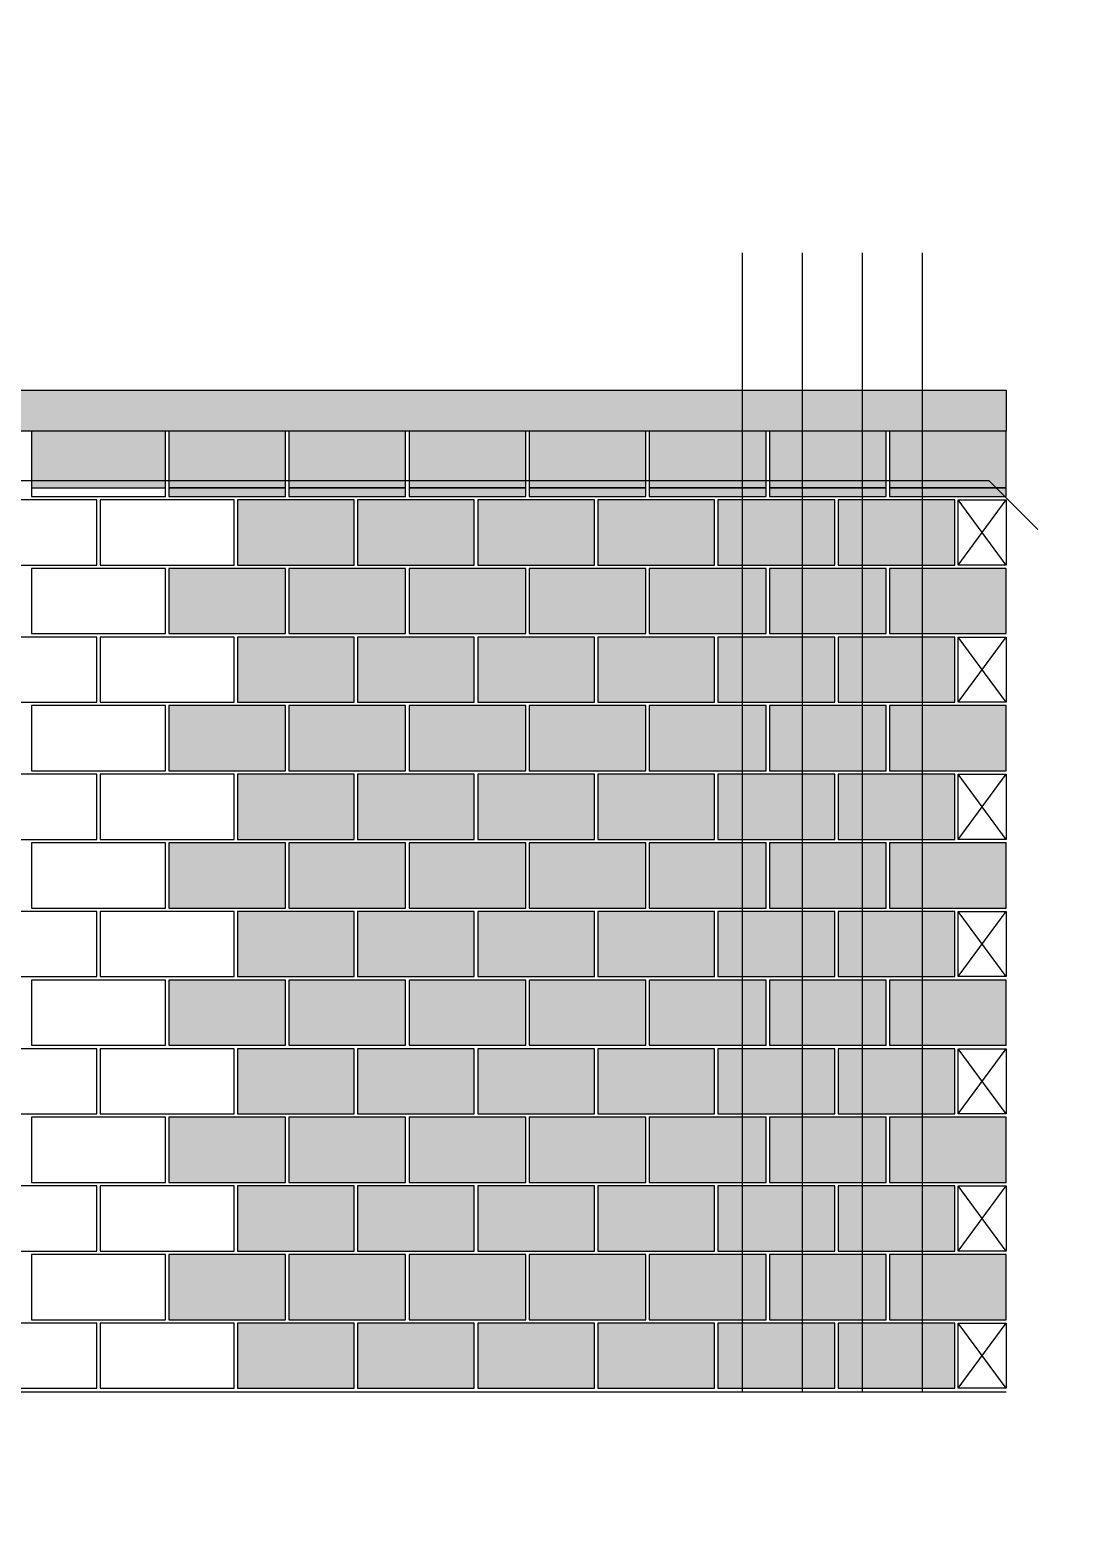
# Model space of a CAD drawing. Extents: x -1.9 to 86, y -1.6 to 60.9.
# Drawn here: x 42.79 to 48.92, y 12.98 to 21.66 of the extents above; entities that cross this region are included whole.
import ezdxf

# ---------------------------------------------------------------- set-up
doc = ezdxf.new("R2010")
doc.units = 0
doc.header["$MEASUREMENT"] = 0
for name, color, linetype in [('PENA_01', 1, 'CONTINUOUS'), ('PENA_02', 2, 'CONTINUOUS'), ('PENA_03', 3, 'CONTINUOUS'), ('PENA_05', 5, 'CONTINUOUS'), ('PENA_09', 254, 'CONTINUOUS'), ('PENA_11', 252, 'CONTINUOUS'), ('PENA_21', 100, 'CONTINUOUS')]:
    doc.layers.add(name, color=color, linetype=linetype)

msp = doc.modelspace()

# ---------------------------------------------------------------- linework, layer by layer
at = {"layer": 'PENA_01', "linetype": 'Continuous'}
for p, q in [((42.796777, 18.987799), (43.576777, 18.987799)), ((43.596777, 18.987799), (44.276777, 18.987799)), ((44.296777, 18.987799), (44.976777, 18.987799)), ((44.996777, 18.987799), (45.676777, 18.987799)), ((45.696777, 18.987799), (46.376777, 18.987799)), ((46.396777, 18.987799), (47.076777, 18.987799)), ((47.096777, 18.987799), (47.776777, 18.987799)), ((47.796777, 18.987799), (48.476777, 18.987799))]:
    msp.add_line(p, q, dxfattribs=at)
at = {"layer": 'PENA_02', "linetype": 'Continuous'}
for p, q in [((48.196777, 18.537799), (48.196777, 18.917799)), ((48.196777, 18.917799), (48.476777, 18.917799)), ((48.476777, 18.917799), (48.476777, 18.537799)), ((48.476777, 18.537799), (48.196777, 18.537799)), ((48.196777, 17.737799), (48.196777, 18.117799)), ((48.196777, 18.117799), (48.476777, 18.117799)), ((48.476777, 18.117799), (48.476777, 17.737799)), ((48.476777, 17.737799), (48.196777, 17.737799)), ((48.196777, 16.937799), (48.196777, 17.317799)), ((48.196777, 17.317799), (48.476777, 17.317799)), ((48.476777, 17.317799), (48.476777, 16.937799)), ((48.476777, 16.937799), (48.196777, 16.937799)), ((48.196777, 16.137799), (48.196777, 16.517799)), ((48.196777, 16.517799), (48.476777, 16.517799)), ((48.476777, 16.517799), (48.476777, 16.137799)), ((48.476777, 16.137799), (48.196777, 16.137799)), ((48.196777, 15.337799), (48.196777, 15.717799)), ((48.196777, 15.717799), (48.476777, 15.717799)), ((48.476777, 15.717799), (48.476777, 15.337799)), ((48.476777, 15.337799), (48.196777, 15.337799)), ((48.196777, 14.537799), (48.196777, 14.917799)), ((48.196777, 14.917799), (48.476777, 14.917799)), ((48.476777, 14.917799), (48.476777, 14.537799)), ((48.476777, 14.537799), (48.196777, 14.537799)), ((48.196777, 13.737799), (48.196777, 14.117799)), ((48.196777, 14.117799), (48.476777, 14.117799)), ((48.476777, 14.117799), (48.476777, 13.737799)), ((25.496777, 13.717799), (48.476777, 13.717799)), ((48.476777, 13.737799), (48.196777, 13.737799))]:
    msp.add_line(p, q, dxfattribs=at)
for points in [[(25.496777, 19.317799), (25.496777, 19.557799), (48.476777, 19.557799), (48.476777, 19.317799), (25.496777, 19.317799)], [(42.796777, 18.937799), (43.576777, 18.937799), (43.576777, 19.317799), (42.796777, 19.317799), (42.796777, 18.937799)], [(43.596777, 18.937799), (44.276777, 18.937799), (44.276777, 19.317799), (43.596777, 19.317799), (43.596777, 18.937799)], [(44.296777, 18.937799), (44.976777, 18.937799), (44.976777, 19.317799), (44.296777, 19.317799), (44.296777, 18.937799)], [(44.996777, 18.937799), (45.676777, 18.937799), (45.676777, 19.317799), (44.996777, 19.317799), (44.996777, 18.937799)], [(45.696777, 18.937799), (46.376777, 18.937799), (46.376777, 19.317799), (45.696777, 19.317799), (45.696777, 18.937799)], [(46.396777, 18.937799), (47.076777, 18.937799), (47.076777, 19.317799), (46.396777, 19.317799), (46.396777, 18.937799)], [(47.096777, 18.937799), (47.776777, 18.937799), (47.776777, 19.317799), (47.096777, 19.317799), (47.096777, 18.937799)], [(47.796777, 18.937799), (48.476777, 18.937799), (48.476777, 19.317799), (47.796777, 19.317799), (47.796777, 18.937799)], [(42.396777, 18.537799), (43.176777, 18.537799), (43.176777, 18.917799), (42.396777, 18.917799), (42.396777, 18.537799)], [(43.196777, 18.537799), (43.976777, 18.537799), (43.976777, 18.917799), (43.196777, 18.917799), (43.196777, 18.537799)], [(43.996777, 18.537799), (44.676777, 18.537799), (44.676777, 18.917799), (43.996777, 18.917799), (43.996777, 18.537799)], [(44.696777, 18.537799), (45.376777, 18.537799), (45.376777, 18.917799), (44.696777, 18.917799), (44.696777, 18.537799)], [(45.396777, 18.537799), (46.076777, 18.537799), (46.076777, 18.917799), (45.396777, 18.917799), (45.396777, 18.537799)], [(46.096777, 18.537799), (46.776777, 18.537799), (46.776777, 18.917799), (46.096777, 18.917799), (46.096777, 18.537799)], [(46.796777, 18.537799), (47.476777, 18.537799), (47.476777, 18.917799), (46.796777, 18.917799), (46.796777, 18.537799)], [(47.496777, 18.537799), (48.176777, 18.537799), (48.176777, 18.917799), (47.496777, 18.917799), (47.496777, 18.537799)], [(42.796777, 18.137799), (43.576777, 18.137799), (43.576777, 18.517799), (42.796777, 18.517799), (42.796777, 18.137799)], [(43.596777, 18.137799), (44.276777, 18.137799), (44.276777, 18.517799), (43.596777, 18.517799), (43.596777, 18.137799)], [(44.296777, 18.137799), (44.976777, 18.137799), (44.976777, 18.517799), (44.296777, 18.517799), (44.296777, 18.137799)], [(44.996777, 18.137799), (45.676777, 18.137799), (45.676777, 18.517799), (44.996777, 18.517799), (44.996777, 18.137799)], [(45.696777, 18.137799), (46.376777, 18.137799), (46.376777, 18.517799), (45.696777, 18.517799), (45.696777, 18.137799)], [(46.396777, 18.137799), (47.076777, 18.137799), (47.076777, 18.517799), (46.396777, 18.517799), (46.396777, 18.137799)], [(47.096777, 18.137799), (47.776777, 18.137799), (47.776777, 18.517799), (47.096777, 18.517799), (47.096777, 18.137799)], [(47.796777, 18.137799), (48.476777, 18.137799), (48.476777, 18.517799), (47.796777, 18.517799), (47.796777, 18.137799)], [(42.396777, 17.737799), (43.176777, 17.737799), (43.176777, 18.117799), (42.396777, 18.117799), (42.396777, 17.737799)], [(43.196777, 17.737799), (43.976777, 17.737799), (43.976777, 18.117799), (43.196777, 18.117799), (43.196777, 17.737799)], [(43.996777, 17.737799), (44.676777, 17.737799), (44.676777, 18.117799), (43.996777, 18.117799), (43.996777, 17.737799)], [(44.696777, 17.737799), (45.376777, 17.737799), (45.376777, 18.117799), (44.696777, 18.117799), (44.696777, 17.737799)], [(45.396777, 17.737799), (46.076777, 17.737799), (46.076777, 18.117799), (45.396777, 18.117799), (45.396777, 17.737799)], [(46.096777, 17.737799), (46.776777, 17.737799), (46.776777, 18.117799), (46.096777, 18.117799), (46.096777, 17.737799)], [(46.796777, 17.737799), (47.476777, 17.737799), (47.476777, 18.117799), (46.796777, 18.117799), (46.796777, 17.737799)], [(47.496777, 17.737799), (48.176777, 17.737799), (48.176777, 18.117799), (47.496777, 18.117799), (47.496777, 17.737799)], [(42.796777, 17.337799), (43.576777, 17.337799), (43.576777, 17.717799), (42.796777, 17.717799), (42.796777, 17.337799)], [(43.596777, 17.337799), (44.276777, 17.337799), (44.276777, 17.717799), (43.596777, 17.717799), (43.596777, 17.337799)], [(44.296777, 17.337799), (44.976777, 17.337799), (44.976777, 17.717799), (44.296777, 17.717799), (44.296777, 17.337799)], [(44.996777, 17.337799), (45.676777, 17.337799), (45.676777, 17.717799), (44.996777, 17.717799), (44.996777, 17.337799)], [(45.696777, 17.337799), (46.376777, 17.337799), (46.376777, 17.717799), (45.696777, 17.717799), (45.696777, 17.337799)], [(46.396777, 17.337799), (47.076777, 17.337799), (47.076777, 17.717799), (46.396777, 17.717799), (46.396777, 17.337799)], [(47.096777, 17.337799), (47.776777, 17.337799), (47.776777, 17.717799), (47.096777, 17.717799), (47.096777, 17.337799)], [(47.796777, 17.337799), (48.476777, 17.337799), (48.476777, 17.717799), (47.796777, 17.717799), (47.796777, 17.337799)], [(42.396777, 16.937799), (43.176777, 16.937799), (43.176777, 17.317799), (42.396777, 17.317799), (42.396777, 16.937799)], [(43.196777, 16.937799), (43.976777, 16.937799), (43.976777, 17.317799), (43.196777, 17.317799), (43.196777, 16.937799)], [(43.996777, 16.937799), (44.676777, 16.937799), (44.676777, 17.317799), (43.996777, 17.317799), (43.996777, 16.937799)], [(44.696777, 16.937799), (45.376777, 16.937799), (45.376777, 17.317799), (44.696777, 17.317799), (44.696777, 16.937799)], [(45.396777, 16.937799), (46.076777, 16.937799), (46.076777, 17.317799), (45.396777, 17.317799), (45.396777, 16.937799)], [(46.096777, 16.937799), (46.776777, 16.937799), (46.776777, 17.317799), (46.096777, 17.317799), (46.096777, 16.937799)], [(46.796777, 16.937799), (47.476777, 16.937799), (47.476777, 17.317799), (46.796777, 17.317799), (46.796777, 16.937799)], [(47.496777, 16.937799), (48.176777, 16.937799), (48.176777, 17.317799), (47.496777, 17.317799), (47.496777, 16.937799)], [(42.796777, 16.537799), (43.576777, 16.537799), (43.576777, 16.917799), (42.796777, 16.917799), (42.796777, 16.537799)], [(43.596777, 16.537799), (44.276777, 16.537799), (44.276777, 16.917799), (43.596777, 16.917799), (43.596777, 16.537799)], [(44.296777, 16.537799), (44.976777, 16.537799), (44.976777, 16.917799), (44.296777, 16.917799), (44.296777, 16.537799)], [(44.996777, 16.537799), (45.676777, 16.537799), (45.676777, 16.917799), (44.996777, 16.917799), (44.996777, 16.537799)], [(45.696777, 16.537799), (46.376777, 16.537799), (46.376777, 16.917799), (45.696777, 16.917799), (45.696777, 16.537799)], [(46.396777, 16.537799), (47.076777, 16.537799), (47.076777, 16.917799), (46.396777, 16.917799), (46.396777, 16.537799)], [(47.096777, 16.537799), (47.776777, 16.537799), (47.776777, 16.917799), (47.096777, 16.917799), (47.096777, 16.537799)], [(47.796777, 16.537799), (48.476777, 16.537799), (48.476777, 16.917799), (47.796777, 16.917799), (47.796777, 16.537799)], [(42.396777, 16.137799), (43.176777, 16.137799), (43.176777, 16.517799), (42.396777, 16.517799), (42.396777, 16.137799)], [(43.196777, 16.137799), (43.976777, 16.137799), (43.976777, 16.517799), (43.196777, 16.517799), (43.196777, 16.137799)], [(43.996777, 16.137799), (44.676777, 16.137799), (44.676777, 16.517799), (43.996777, 16.517799), (43.996777, 16.137799)], [(44.696777, 16.137799), (45.376777, 16.137799), (45.376777, 16.517799), (44.696777, 16.517799), (44.696777, 16.137799)], [(45.396777, 16.137799), (46.076777, 16.137799), (46.076777, 16.517799), (45.396777, 16.517799), (45.396777, 16.137799)], [(46.096777, 16.137799), (46.776777, 16.137799), (46.776777, 16.517799), (46.096777, 16.517799), (46.096777, 16.137799)], [(46.796777, 16.137799), (47.476777, 16.137799), (47.476777, 16.517799), (46.796777, 16.517799), (46.796777, 16.137799)], [(47.496777, 16.137799), (48.176777, 16.137799), (48.176777, 16.517799), (47.496777, 16.517799), (47.496777, 16.137799)], [(42.796777, 15.737799), (43.576777, 15.737799), (43.576777, 16.117799), (42.796777, 16.117799), (42.796777, 15.737799)], [(43.596777, 15.737799), (44.276777, 15.737799), (44.276777, 16.117799), (43.596777, 16.117799), (43.596777, 15.737799)], [(44.296777, 15.737799), (44.976777, 15.737799), (44.976777, 16.117799), (44.296777, 16.117799), (44.296777, 15.737799)], [(44.996777, 15.737799), (45.676777, 15.737799), (45.676777, 16.117799), (44.996777, 16.117799), (44.996777, 15.737799)], [(45.696777, 15.737799), (46.376777, 15.737799), (46.376777, 16.117799), (45.696777, 16.117799), (45.696777, 15.737799)], [(46.396777, 15.737799), (47.076777, 15.737799), (47.076777, 16.117799), (46.396777, 16.117799), (46.396777, 15.737799)], [(47.096777, 15.737799), (47.776777, 15.737799), (47.776777, 16.117799), (47.096777, 16.117799), (47.096777, 15.737799)], [(47.796777, 15.737799), (48.476777, 15.737799), (48.476777, 16.117799), (47.796777, 16.117799), (47.796777, 15.737799)], [(42.396777, 15.337799), (43.176777, 15.337799), (43.176777, 15.717799), (42.396777, 15.717799), (42.396777, 15.337799)], [(43.196777, 15.337799), (43.976777, 15.337799), (43.976777, 15.717799), (43.196777, 15.717799), (43.196777, 15.337799)], [(43.996777, 15.337799), (44.676777, 15.337799), (44.676777, 15.717799), (43.996777, 15.717799), (43.996777, 15.337799)], [(44.696777, 15.337799), (45.376777, 15.337799), (45.376777, 15.717799), (44.696777, 15.717799), (44.696777, 15.337799)], [(45.396777, 15.337799), (46.076777, 15.337799), (46.076777, 15.717799), (45.396777, 15.717799), (45.396777, 15.337799)], [(46.096777, 15.337799), (46.776777, 15.337799), (46.776777, 15.717799), (46.096777, 15.717799), (46.096777, 15.337799)], [(46.796777, 15.337799), (47.476777, 15.337799), (47.476777, 15.717799), (46.796777, 15.717799), (46.796777, 15.337799)], [(47.496777, 15.337799), (48.176777, 15.337799), (48.176777, 15.717799), (47.496777, 15.717799), (47.496777, 15.337799)], [(42.796777, 14.937799), (43.576777, 14.937799), (43.576777, 15.317799), (42.796777, 15.317799), (42.796777, 14.937799)], [(43.596777, 14.937799), (44.276777, 14.937799), (44.276777, 15.317799), (43.596777, 15.317799), (43.596777, 14.937799)], [(44.296777, 14.937799), (44.976777, 14.937799), (44.976777, 15.317799), (44.296777, 15.317799), (44.296777, 14.937799)], [(44.996777, 14.937799), (45.676777, 14.937799), (45.676777, 15.317799), (44.996777, 15.317799), (44.996777, 14.937799)], [(45.696777, 14.937799), (46.376777, 14.937799), (46.376777, 15.317799), (45.696777, 15.317799), (45.696777, 14.937799)], [(46.396777, 14.937799), (47.076777, 14.937799), (47.076777, 15.317799), (46.396777, 15.317799), (46.396777, 14.937799)], [(47.096777, 14.937799), (47.776777, 14.937799), (47.776777, 15.317799), (47.096777, 15.317799), (47.096777, 14.937799)], [(47.796777, 14.937799), (48.476777, 14.937799), (48.476777, 15.317799), (47.796777, 15.317799), (47.796777, 14.937799)], [(42.396777, 14.537799), (43.176777, 14.537799), (43.176777, 14.917799), (42.396777, 14.917799), (42.396777, 14.537799)], [(43.196777, 14.537799), (43.976777, 14.537799), (43.976777, 14.917799), (43.196777, 14.917799), (43.196777, 14.537799)], [(43.996777, 14.537799), (44.676777, 14.537799), (44.676777, 14.917799), (43.996777, 14.917799), (43.996777, 14.537799)], [(44.696777, 14.537799), (45.376777, 14.537799), (45.376777, 14.917799), (44.696777, 14.917799), (44.696777, 14.537799)], [(45.396777, 14.537799), (46.076777, 14.537799), (46.076777, 14.917799), (45.396777, 14.917799), (45.396777, 14.537799)], [(46.096777, 14.537799), (46.776777, 14.537799), (46.776777, 14.917799), (46.096777, 14.917799), (46.096777, 14.537799)], [(46.796777, 14.537799), (47.476777, 14.537799), (47.476777, 14.917799), (46.796777, 14.917799), (46.796777, 14.537799)], [(47.496777, 14.537799), (48.176777, 14.537799), (48.176777, 14.917799), (47.496777, 14.917799), (47.496777, 14.537799)], [(42.796777, 14.137799), (43.576777, 14.137799), (43.576777, 14.517799), (42.796777, 14.517799), (42.796777, 14.137799)], [(43.596777, 14.137799), (44.276777, 14.137799), (44.276777, 14.517799), (43.596777, 14.517799), (43.596777, 14.137799)], [(44.296777, 14.137799), (44.976777, 14.137799), (44.976777, 14.517799), (44.296777, 14.517799), (44.296777, 14.137799)], [(44.996777, 14.137799), (45.676777, 14.137799), (45.676777, 14.517799), (44.996777, 14.517799), (44.996777, 14.137799)], [(45.696777, 14.137799), (46.376777, 14.137799), (46.376777, 14.517799), (45.696777, 14.517799), (45.696777, 14.137799)], [(46.396777, 14.137799), (47.076777, 14.137799), (47.076777, 14.517799), (46.396777, 14.517799), (46.396777, 14.137799)], [(47.096777, 14.137799), (47.776777, 14.137799), (47.776777, 14.517799), (47.096777, 14.517799), (47.096777, 14.137799)], [(47.796777, 14.137799), (48.476777, 14.137799), (48.476777, 14.517799), (47.796777, 14.517799), (47.796777, 14.137799)], [(42.396777, 13.737799), (43.176777, 13.737799), (43.176777, 14.117799), (42.396777, 14.117799), (42.396777, 13.737799)], [(43.196777, 13.737799), (43.976777, 13.737799), (43.976777, 14.117799), (43.196777, 14.117799), (43.196777, 13.737799)], [(43.996777, 13.737799), (44.676777, 13.737799), (44.676777, 14.117799), (43.996777, 14.117799), (43.996777, 13.737799)], [(44.696777, 13.737799), (45.376777, 13.737799), (45.376777, 14.117799), (44.696777, 14.117799), (44.696777, 13.737799)], [(45.396777, 13.737799), (46.076777, 13.737799), (46.076777, 14.117799), (45.396777, 14.117799), (45.396777, 13.737799)], [(46.096777, 13.737799), (46.776777, 13.737799), (46.776777, 14.117799), (46.096777, 14.117799), (46.096777, 13.737799)], [(46.796777, 13.737799), (47.476777, 13.737799), (47.476777, 14.117799), (46.796777, 14.117799), (46.796777, 13.737799)], [(47.496777, 13.737799), (48.176777, 13.737799), (48.176777, 14.117799), (47.496777, 14.117799), (47.496777, 13.737799)]]:
    msp.add_lwpolyline(points, dxfattribs=at)
at = {"layer": 'PENA_03', "linetype": 'Continuous'}
for p, q in [((48.476777, 18.537799), (48.196777, 18.917799)), ((48.196777, 18.537799), (48.476777, 18.917799)), ((48.476777, 17.737799), (48.196777, 18.117799)), ((48.196777, 17.737799), (48.476777, 18.117799)), ((48.476777, 16.937799), (48.196777, 17.317799)), ((48.196777, 16.937799), (48.476777, 17.317799)), ((48.476777, 16.137799), (48.196777, 16.517799)), ((48.196777, 16.137799), (48.476777, 16.517799)), ((48.476777, 15.337799), (48.196777, 15.717799)), ((48.196777, 15.337799), (48.476777, 15.717799)), ((48.476777, 14.537799), (48.196777, 14.917799)), ((48.196777, 14.537799), (48.476777, 14.917799)), ((48.476777, 13.737799), (48.196777, 14.117799)), ((48.196777, 13.737799), (48.476777, 14.117799))]:
    msp.add_line(p, q, dxfattribs=at)
at = {"layer": 'PENA_05', "linetype": 'Continuous'}
for p, q in [((48.376777, 19.027799), (36.588837, 19.027799)), ((48.65962, 18.744956), (48.376777, 19.027799))]:
    msp.add_line(p, q, dxfattribs=at)
for points in [[(46.936777, 20.357799), (46.936777, 13.717799)], [(47.286777, 20.357799), (47.286777, 13.717799)], [(47.636777, 20.357799), (47.636777, 13.717799)], [(47.986777, 20.357799), (47.986777, 13.717799)]]:
    msp.add_lwpolyline(points, dxfattribs=at)
at = {"layer": 'PENA_09', "linetype": 'Continuous'}
for points in [[(42.796777, 18.987799), (43.576777, 18.987799), (43.576777, 19.317799), (42.796777, 19.317799), (42.796777, 18.987799)], [(43.596777, 18.987799), (44.276777, 18.987799), (44.276777, 19.317799), (43.596777, 19.317799), (43.596777, 18.987799)], [(44.296777, 18.987799), (44.976777, 18.987799), (44.976777, 19.317799), (44.296777, 19.317799), (44.296777, 18.987799)], [(44.996777, 18.987799), (45.676777, 18.987799), (45.676777, 19.317799), (44.996777, 19.317799), (44.996777, 18.987799)], [(45.696777, 18.987799), (46.376777, 18.987799), (46.376777, 19.317799), (45.696777, 19.317799), (45.696777, 18.987799)], [(46.396777, 18.987799), (47.076777, 18.987799), (47.076777, 19.317799), (46.396777, 19.317799), (46.396777, 18.987799)], [(47.096777, 18.987799), (47.776777, 18.987799), (47.776777, 19.317799), (47.096777, 19.317799), (47.096777, 18.987799)], [(47.796777, 18.987799), (48.476777, 18.987799), (48.476777, 19.317799), (47.796777, 19.317799), (47.796777, 18.987799)]]:
    msp.add_lwpolyline(points, dxfattribs=at)
for points in [[(42.796777, 18.987799), (43.576777, 18.987799), (43.576777, 19.317799)], [(42.796777, 18.987799), (43.576777, 19.317799), (42.796777, 19.317799)], [(42.796777, 18.987799), (42.796777, 19.317799), (42.796777, 18.987799)], [(43.596777, 18.987799), (44.276777, 18.987799), (44.276777, 19.317799)], [(43.596777, 18.987799), (44.276777, 19.317799), (43.596777, 19.317799)], [(43.596777, 18.987799), (43.596777, 19.317799), (43.596777, 18.987799)], [(44.296777, 18.987799), (44.976777, 18.987799), (44.976777, 19.317799)], [(44.296777, 18.987799), (44.976777, 19.317799), (44.296777, 19.317799)], [(44.296777, 18.987799), (44.296777, 19.317799), (44.296777, 18.987799)], [(44.996777, 18.987799), (45.676777, 18.987799), (45.676777, 19.317799)], [(44.996777, 18.987799), (45.676777, 19.317799), (44.996777, 19.317799)], [(44.996777, 18.987799), (44.996777, 19.317799), (44.996777, 18.987799)], [(45.696777, 18.987799), (46.376777, 18.987799), (46.376777, 19.317799)], [(45.696777, 18.987799), (46.376777, 19.317799), (45.696777, 19.317799)], [(45.696777, 18.987799), (45.696777, 19.317799), (45.696777, 18.987799)], [(46.396777, 18.987799), (47.076777, 18.987799), (47.076777, 19.317799)], [(46.396777, 18.987799), (47.076777, 19.317799), (46.396777, 19.317799)], [(46.396777, 18.987799), (46.396777, 19.317799), (46.396777, 18.987799)], [(47.096777, 18.987799), (47.776777, 18.987799), (47.776777, 19.317799)], [(47.096777, 18.987799), (47.776777, 19.317799), (47.096777, 19.317799)], [(47.096777, 18.987799), (47.096777, 19.317799), (47.096777, 18.987799)], [(47.796777, 18.987799), (48.476777, 18.987799), (48.476777, 19.317799)], [(47.796777, 18.987799), (48.476777, 19.317799), (47.796777, 19.317799)], [(47.796777, 18.987799), (47.796777, 19.317799), (47.796777, 18.987799)]]:
    msp.add_solid(points, dxfattribs=at)
at = {"layer": 'PENA_11', "linetype": 'Continuous'}
for points in [[(25.496777, 19.317799), (25.496777, 19.557799), (48.476777, 19.557799)], [(25.496777, 19.317799), (48.476777, 19.557799), (48.476777, 19.317799)], [(25.496777, 19.317799), (48.476777, 19.317799), (25.496777, 19.317799)]]:
    msp.add_solid(points, dxfattribs=at)
at = {"layer": 'PENA_21', "linetype": 'Continuous'}
for points in [[(43.596777, 18.937799), (44.276777, 18.937799), (44.276777, 18.987799), (43.596777, 18.987799), (43.596777, 18.937799)], [(44.296777, 18.937799), (44.976777, 18.937799), (44.976777, 18.987799), (44.296777, 18.987799), (44.296777, 18.937799)], [(44.996777, 18.937799), (45.676777, 18.937799), (45.676777, 18.987799), (44.996777, 18.987799), (44.996777, 18.937799)], [(45.696777, 18.937799), (46.376777, 18.937799), (46.376777, 18.987799), (45.696777, 18.987799), (45.696777, 18.937799)], [(46.396777, 18.937799), (47.076777, 18.937799), (47.076777, 18.987799), (46.396777, 18.987799), (46.396777, 18.937799)], [(47.096777, 18.937799), (47.776777, 18.937799), (47.776777, 18.987799), (47.096777, 18.987799), (47.096777, 18.937799)], [(47.796777, 18.937799), (48.476777, 18.937799), (48.476777, 18.987799), (47.796777, 18.987799), (47.796777, 18.937799)], [(43.996777, 18.537799), (44.676777, 18.537799), (44.676777, 18.917799), (43.996777, 18.917799), (43.996777, 18.537799)], [(44.696777, 18.537799), (45.376777, 18.537799), (45.376777, 18.917799), (44.696777, 18.917799), (44.696777, 18.537799)], [(45.396777, 18.537799), (46.076777, 18.537799), (46.076777, 18.917799), (45.396777, 18.917799), (45.396777, 18.537799)], [(46.096777, 18.537799), (46.776777, 18.537799), (46.776777, 18.917799), (46.096777, 18.917799), (46.096777, 18.537799)], [(46.796777, 18.537799), (47.476777, 18.537799), (47.476777, 18.917799), (46.796777, 18.917799), (46.796777, 18.537799)], [(47.496777, 18.537799), (48.176777, 18.537799), (48.176777, 18.917799), (47.496777, 18.917799), (47.496777, 18.537799)], [(43.596777, 18.137799), (44.276777, 18.137799), (44.276777, 18.517799), (43.596777, 18.517799), (43.596777, 18.137799)], [(44.296777, 18.137799), (44.976777, 18.137799), (44.976777, 18.517799), (44.296777, 18.517799), (44.296777, 18.137799)], [(44.996777, 18.137799), (45.676777, 18.137799), (45.676777, 18.517799), (44.996777, 18.517799), (44.996777, 18.137799)], [(45.696777, 18.137799), (46.376777, 18.137799), (46.376777, 18.517799), (45.696777, 18.517799), (45.696777, 18.137799)], [(46.396777, 18.137799), (47.076777, 18.137799), (47.076777, 18.517799), (46.396777, 18.517799), (46.396777, 18.137799)], [(47.096777, 18.137799), (47.776777, 18.137799), (47.776777, 18.517799), (47.096777, 18.517799), (47.096777, 18.137799)], [(47.796777, 18.137799), (48.476777, 18.137799), (48.476777, 18.517799), (47.796777, 18.517799), (47.796777, 18.137799)], [(43.996777, 17.737799), (44.676777, 17.737799), (44.676777, 18.117799), (43.996777, 18.117799), (43.996777, 17.737799)], [(44.696777, 17.737799), (45.376777, 17.737799), (45.376777, 18.117799), (44.696777, 18.117799), (44.696777, 17.737799)], [(45.396777, 17.737799), (46.076777, 17.737799), (46.076777, 18.117799), (45.396777, 18.117799), (45.396777, 17.737799)], [(46.096777, 17.737799), (46.776777, 17.737799), (46.776777, 18.117799), (46.096777, 18.117799), (46.096777, 17.737799)], [(46.796777, 17.737799), (47.476777, 17.737799), (47.476777, 18.117799), (46.796777, 18.117799), (46.796777, 17.737799)], [(47.496777, 17.737799), (48.176777, 17.737799), (48.176777, 18.117799), (47.496777, 18.117799), (47.496777, 17.737799)], [(43.596777, 17.337799), (44.276777, 17.337799), (44.276777, 17.717799), (43.596777, 17.717799), (43.596777, 17.337799)], [(44.296777, 17.337799), (44.976777, 17.337799), (44.976777, 17.717799), (44.296777, 17.717799), (44.296777, 17.337799)], [(44.996777, 17.337799), (45.676777, 17.337799), (45.676777, 17.717799), (44.996777, 17.717799), (44.996777, 17.337799)], [(45.696777, 17.337799), (46.376777, 17.337799), (46.376777, 17.717799), (45.696777, 17.717799), (45.696777, 17.337799)], [(46.396777, 17.337799), (47.076777, 17.337799), (47.076777, 17.717799), (46.396777, 17.717799), (46.396777, 17.337799)], [(47.096777, 17.337799), (47.776777, 17.337799), (47.776777, 17.717799), (47.096777, 17.717799), (47.096777, 17.337799)], [(47.796777, 17.337799), (48.476777, 17.337799), (48.476777, 17.717799), (47.796777, 17.717799), (47.796777, 17.337799)], [(43.996777, 16.937799), (44.676777, 16.937799), (44.676777, 17.317799), (43.996777, 17.317799), (43.996777, 16.937799)], [(44.696777, 16.937799), (45.376777, 16.937799), (45.376777, 17.317799), (44.696777, 17.317799), (44.696777, 16.937799)], [(45.396777, 16.937799), (46.076777, 16.937799), (46.076777, 17.317799), (45.396777, 17.317799), (45.396777, 16.937799)], [(46.096777, 16.937799), (46.776777, 16.937799), (46.776777, 17.317799), (46.096777, 17.317799), (46.096777, 16.937799)], [(46.796777, 16.937799), (47.476777, 16.937799), (47.476777, 17.317799), (46.796777, 17.317799), (46.796777, 16.937799)], [(47.496777, 16.937799), (48.176777, 16.937799), (48.176777, 17.317799), (47.496777, 17.317799), (47.496777, 16.937799)], [(43.596777, 16.537799), (44.276777, 16.537799), (44.276777, 16.917799), (43.596777, 16.917799), (43.596777, 16.537799)], [(44.296777, 16.537799), (44.976777, 16.537799), (44.976777, 16.917799), (44.296777, 16.917799), (44.296777, 16.537799)], [(44.996777, 16.537799), (45.676777, 16.537799), (45.676777, 16.917799), (44.996777, 16.917799), (44.996777, 16.537799)], [(45.696777, 16.537799), (46.376777, 16.537799), (46.376777, 16.917799), (45.696777, 16.917799), (45.696777, 16.537799)], [(46.396777, 16.537799), (47.076777, 16.537799), (47.076777, 16.917799), (46.396777, 16.917799), (46.396777, 16.537799)], [(47.096777, 16.537799), (47.776777, 16.537799), (47.776777, 16.917799), (47.096777, 16.917799), (47.096777, 16.537799)], [(47.796777, 16.537799), (48.476777, 16.537799), (48.476777, 16.917799), (47.796777, 16.917799), (47.796777, 16.537799)], [(43.996777, 16.137799), (44.676777, 16.137799), (44.676777, 16.517799), (43.996777, 16.517799), (43.996777, 16.137799)], [(44.696777, 16.137799), (45.376777, 16.137799), (45.376777, 16.517799), (44.696777, 16.517799), (44.696777, 16.137799)], [(45.396777, 16.137799), (46.076777, 16.137799), (46.076777, 16.517799), (45.396777, 16.517799), (45.396777, 16.137799)], [(46.096777, 16.137799), (46.776777, 16.137799), (46.776777, 16.517799), (46.096777, 16.517799), (46.096777, 16.137799)], [(46.796777, 16.137799), (47.476777, 16.137799), (47.476777, 16.517799), (46.796777, 16.517799), (46.796777, 16.137799)], [(47.496777, 16.137799), (48.176777, 16.137799), (48.176777, 16.517799), (47.496777, 16.517799), (47.496777, 16.137799)], [(43.596777, 15.737799), (44.276777, 15.737799), (44.276777, 16.117799), (43.596777, 16.117799), (43.596777, 15.737799)], [(44.296777, 15.737799), (44.976777, 15.737799), (44.976777, 16.117799), (44.296777, 16.117799), (44.296777, 15.737799)], [(44.996777, 15.737799), (45.676777, 15.737799), (45.676777, 16.117799), (44.996777, 16.117799), (44.996777, 15.737799)], [(45.696777, 15.737799), (46.376777, 15.737799), (46.376777, 16.117799), (45.696777, 16.117799), (45.696777, 15.737799)], [(46.396777, 15.737799), (47.076777, 15.737799), (47.076777, 16.117799), (46.396777, 16.117799), (46.396777, 15.737799)], [(47.096777, 15.737799), (47.776777, 15.737799), (47.776777, 16.117799), (47.096777, 16.117799), (47.096777, 15.737799)], [(47.796777, 15.737799), (48.476777, 15.737799), (48.476777, 16.117799), (47.796777, 16.117799), (47.796777, 15.737799)], [(43.996777, 15.337799), (44.676777, 15.337799), (44.676777, 15.717799), (43.996777, 15.717799), (43.996777, 15.337799)], [(44.696777, 15.337799), (45.376777, 15.337799), (45.376777, 15.717799), (44.696777, 15.717799), (44.696777, 15.337799)], [(45.396777, 15.337799), (46.076777, 15.337799), (46.076777, 15.717799), (45.396777, 15.717799), (45.396777, 15.337799)], [(46.096777, 15.337799), (46.776777, 15.337799), (46.776777, 15.717799), (46.096777, 15.717799), (46.096777, 15.337799)], [(46.796777, 15.337799), (47.476777, 15.337799), (47.476777, 15.717799), (46.796777, 15.717799), (46.796777, 15.337799)], [(47.496777, 15.337799), (48.176777, 15.337799), (48.176777, 15.717799), (47.496777, 15.717799), (47.496777, 15.337799)], [(43.596777, 14.937799), (44.276777, 14.937799), (44.276777, 15.317799), (43.596777, 15.317799), (43.596777, 14.937799)], [(44.296777, 14.937799), (44.976777, 14.937799), (44.976777, 15.317799), (44.296777, 15.317799), (44.296777, 14.937799)], [(44.996777, 14.937799), (45.676777, 14.937799), (45.676777, 15.317799), (44.996777, 15.317799), (44.996777, 14.937799)], [(45.696777, 14.937799), (46.376777, 14.937799), (46.376777, 15.317799), (45.696777, 15.317799), (45.696777, 14.937799)], [(46.396777, 14.937799), (47.076777, 14.937799), (47.076777, 15.317799), (46.396777, 15.317799), (46.396777, 14.937799)], [(47.096777, 14.937799), (47.776777, 14.937799), (47.776777, 15.317799), (47.096777, 15.317799), (47.096777, 14.937799)], [(47.796777, 14.937799), (48.476777, 14.937799), (48.476777, 15.317799), (47.796777, 15.317799), (47.796777, 14.937799)], [(43.996777, 14.537799), (44.676777, 14.537799), (44.676777, 14.917799), (43.996777, 14.917799), (43.996777, 14.537799)], [(44.696777, 14.537799), (45.376777, 14.537799), (45.376777, 14.917799), (44.696777, 14.917799), (44.696777, 14.537799)], [(45.396777, 14.537799), (46.076777, 14.537799), (46.076777, 14.917799), (45.396777, 14.917799), (45.396777, 14.537799)], [(46.096777, 14.537799), (46.776777, 14.537799), (46.776777, 14.917799), (46.096777, 14.917799), (46.096777, 14.537799)], [(46.796777, 14.537799), (47.476777, 14.537799), (47.476777, 14.917799), (46.796777, 14.917799), (46.796777, 14.537799)], [(47.496777, 14.537799), (48.176777, 14.537799), (48.176777, 14.917799), (47.496777, 14.917799), (47.496777, 14.537799)], [(43.596777, 14.137799), (44.276777, 14.137799), (44.276777, 14.517799), (43.596777, 14.517799), (43.596777, 14.137799)], [(44.296777, 14.137799), (44.976777, 14.137799), (44.976777, 14.517799), (44.296777, 14.517799), (44.296777, 14.137799)], [(44.996777, 14.137799), (45.676777, 14.137799), (45.676777, 14.517799), (44.996777, 14.517799), (44.996777, 14.137799)], [(45.696777, 14.137799), (46.376777, 14.137799), (46.376777, 14.517799), (45.696777, 14.517799), (45.696777, 14.137799)], [(46.396777, 14.137799), (47.076777, 14.137799), (47.076777, 14.517799), (46.396777, 14.517799), (46.396777, 14.137799)], [(47.096777, 14.137799), (47.776777, 14.137799), (47.776777, 14.517799), (47.096777, 14.517799), (47.096777, 14.137799)], [(47.796777, 14.137799), (48.476777, 14.137799), (48.476777, 14.517799), (47.796777, 14.517799), (47.796777, 14.137799)], [(43.996777, 13.737799), (44.676777, 13.737799), (44.676777, 14.117799), (43.996777, 14.117799), (43.996777, 13.737799)], [(44.696777, 13.737799), (45.376777, 13.737799), (45.376777, 14.117799), (44.696777, 14.117799), (44.696777, 13.737799)], [(45.396777, 13.737799), (46.076777, 13.737799), (46.076777, 14.117799), (45.396777, 14.117799), (45.396777, 13.737799)], [(46.096777, 13.737799), (46.776777, 13.737799), (46.776777, 14.117799), (46.096777, 14.117799), (46.096777, 13.737799)], [(46.796777, 13.737799), (47.476777, 13.737799), (47.476777, 14.117799), (46.796777, 14.117799), (46.796777, 13.737799)], [(47.496777, 13.737799), (48.176777, 13.737799), (48.176777, 14.117799), (47.496777, 14.117799), (47.496777, 13.737799)]]:
    msp.add_lwpolyline(points, dxfattribs=at)
for points in [[(43.596777, 18.937799), (44.276777, 18.937799), (44.276777, 18.987799)], [(43.596777, 18.937799), (44.276777, 18.987799), (43.596777, 18.987799)], [(43.596777, 18.937799), (43.596777, 18.987799), (43.596777, 18.937799)], [(44.296777, 18.937799), (44.976777, 18.937799), (44.976777, 18.987799)], [(44.296777, 18.937799), (44.976777, 18.987799), (44.296777, 18.987799)], [(44.296777, 18.937799), (44.296777, 18.987799), (44.296777, 18.937799)], [(44.996777, 18.937799), (45.676777, 18.937799), (45.676777, 18.987799)], [(44.996777, 18.937799), (45.676777, 18.987799), (44.996777, 18.987799)], [(44.996777, 18.937799), (44.996777, 18.987799), (44.996777, 18.937799)], [(45.696777, 18.937799), (46.376777, 18.937799), (46.376777, 18.987799)], [(45.696777, 18.937799), (46.376777, 18.987799), (45.696777, 18.987799)], [(45.696777, 18.937799), (45.696777, 18.987799), (45.696777, 18.937799)], [(46.396777, 18.937799), (47.076777, 18.937799), (47.076777, 18.987799)], [(46.396777, 18.937799), (47.076777, 18.987799), (46.396777, 18.987799)], [(46.396777, 18.937799), (46.396777, 18.987799), (46.396777, 18.937799)], [(47.096777, 18.937799), (47.776777, 18.937799), (47.776777, 18.987799)], [(47.096777, 18.937799), (47.776777, 18.987799), (47.096777, 18.987799)], [(47.096777, 18.937799), (47.096777, 18.987799), (47.096777, 18.937799)], [(47.796777, 18.937799), (48.476777, 18.937799), (48.476777, 18.987799)], [(47.796777, 18.937799), (48.476777, 18.987799), (47.796777, 18.987799)], [(47.796777, 18.937799), (47.796777, 18.987799), (47.796777, 18.937799)], [(43.996777, 18.537799), (44.676777, 18.537799), (44.676777, 18.917799)], [(43.996777, 18.537799), (44.676777, 18.917799), (43.996777, 18.917799)], [(43.996777, 18.537799), (43.996777, 18.917799), (43.996777, 18.537799)], [(44.696777, 18.537799), (45.376777, 18.537799), (45.376777, 18.917799)], [(44.696777, 18.537799), (45.376777, 18.917799), (44.696777, 18.917799)], [(44.696777, 18.537799), (44.696777, 18.917799), (44.696777, 18.537799)], [(45.396777, 18.537799), (46.076777, 18.537799), (46.076777, 18.917799)], [(45.396777, 18.537799), (46.076777, 18.917799), (45.396777, 18.917799)], [(45.396777, 18.537799), (45.396777, 18.917799), (45.396777, 18.537799)], [(46.096777, 18.537799), (46.776777, 18.537799), (46.776777, 18.917799)], [(46.096777, 18.537799), (46.776777, 18.917799), (46.096777, 18.917799)], [(46.096777, 18.537799), (46.096777, 18.917799), (46.096777, 18.537799)], [(46.796777, 18.537799), (47.476777, 18.537799), (47.476777, 18.917799)], [(46.796777, 18.537799), (47.476777, 18.917799), (46.796777, 18.917799)], [(46.796777, 18.537799), (46.796777, 18.917799), (46.796777, 18.537799)], [(47.496777, 18.537799), (48.176777, 18.537799), (48.176777, 18.917799)], [(47.496777, 18.537799), (48.176777, 18.917799), (47.496777, 18.917799)], [(47.496777, 18.537799), (47.496777, 18.917799), (47.496777, 18.537799)], [(43.596777, 18.137799), (44.276777, 18.137799), (44.276777, 18.517799)], [(43.596777, 18.137799), (44.276777, 18.517799), (43.596777, 18.517799)], [(43.596777, 18.137799), (43.596777, 18.517799), (43.596777, 18.137799)], [(44.296777, 18.137799), (44.976777, 18.137799), (44.976777, 18.517799)], [(44.296777, 18.137799), (44.976777, 18.517799), (44.296777, 18.517799)], [(44.296777, 18.137799), (44.296777, 18.517799), (44.296777, 18.137799)], [(44.996777, 18.137799), (45.676777, 18.137799), (45.676777, 18.517799)], [(44.996777, 18.137799), (45.676777, 18.517799), (44.996777, 18.517799)], [(44.996777, 18.137799), (44.996777, 18.517799), (44.996777, 18.137799)], [(45.696777, 18.137799), (46.376777, 18.137799), (46.376777, 18.517799)], [(45.696777, 18.137799), (46.376777, 18.517799), (45.696777, 18.517799)], [(45.696777, 18.137799), (45.696777, 18.517799), (45.696777, 18.137799)], [(46.396777, 18.137799), (47.076777, 18.137799), (47.076777, 18.517799)], [(46.396777, 18.137799), (47.076777, 18.517799), (46.396777, 18.517799)], [(46.396777, 18.137799), (46.396777, 18.517799), (46.396777, 18.137799)], [(47.096777, 18.137799), (47.776777, 18.137799), (47.776777, 18.517799)], [(47.096777, 18.137799), (47.776777, 18.517799), (47.096777, 18.517799)], [(47.096777, 18.137799), (47.096777, 18.517799), (47.096777, 18.137799)], [(47.796777, 18.137799), (48.476777, 18.137799), (48.476777, 18.517799)], [(47.796777, 18.137799), (48.476777, 18.517799), (47.796777, 18.517799)], [(47.796777, 18.137799), (47.796777, 18.517799), (47.796777, 18.137799)], [(43.996777, 17.737799), (44.676777, 17.737799), (44.676777, 18.117799)], [(43.996777, 17.737799), (44.676777, 18.117799), (43.996777, 18.117799)], [(43.996777, 17.737799), (43.996777, 18.117799), (43.996777, 17.737799)], [(44.696777, 17.737799), (45.376777, 17.737799), (45.376777, 18.117799)], [(44.696777, 17.737799), (45.376777, 18.117799), (44.696777, 18.117799)], [(44.696777, 17.737799), (44.696777, 18.117799), (44.696777, 17.737799)], [(45.396777, 17.737799), (46.076777, 17.737799), (46.076777, 18.117799)], [(45.396777, 17.737799), (46.076777, 18.117799), (45.396777, 18.117799)], [(45.396777, 17.737799), (45.396777, 18.117799), (45.396777, 17.737799)], [(46.096777, 17.737799), (46.776777, 17.737799), (46.776777, 18.117799)], [(46.096777, 17.737799), (46.776777, 18.117799), (46.096777, 18.117799)], [(46.096777, 17.737799), (46.096777, 18.117799), (46.096777, 17.737799)], [(46.796777, 17.737799), (47.476777, 17.737799), (47.476777, 18.117799)], [(46.796777, 17.737799), (47.476777, 18.117799), (46.796777, 18.117799)], [(46.796777, 17.737799), (46.796777, 18.117799), (46.796777, 17.737799)], [(47.496777, 17.737799), (48.176777, 17.737799), (48.176777, 18.117799)], [(47.496777, 17.737799), (48.176777, 18.117799), (47.496777, 18.117799)], [(47.496777, 17.737799), (47.496777, 18.117799), (47.496777, 17.737799)], [(43.596777, 17.337799), (44.276777, 17.337799), (44.276777, 17.717799)], [(43.596777, 17.337799), (44.276777, 17.717799), (43.596777, 17.717799)], [(43.596777, 17.337799), (43.596777, 17.717799), (43.596777, 17.337799)], [(44.296777, 17.337799), (44.976777, 17.337799), (44.976777, 17.717799)], [(44.296777, 17.337799), (44.976777, 17.717799), (44.296777, 17.717799)], [(44.296777, 17.337799), (44.296777, 17.717799), (44.296777, 17.337799)], [(44.996777, 17.337799), (45.676777, 17.337799), (45.676777, 17.717799)], [(44.996777, 17.337799), (45.676777, 17.717799), (44.996777, 17.717799)], [(44.996777, 17.337799), (44.996777, 17.717799), (44.996777, 17.337799)], [(45.696777, 17.337799), (46.376777, 17.337799), (46.376777, 17.717799)], [(45.696777, 17.337799), (46.376777, 17.717799), (45.696777, 17.717799)], [(45.696777, 17.337799), (45.696777, 17.717799), (45.696777, 17.337799)], [(46.396777, 17.337799), (47.076777, 17.337799), (47.076777, 17.717799)], [(46.396777, 17.337799), (47.076777, 17.717799), (46.396777, 17.717799)], [(46.396777, 17.337799), (46.396777, 17.717799), (46.396777, 17.337799)], [(47.096777, 17.337799), (47.776777, 17.337799), (47.776777, 17.717799)], [(47.096777, 17.337799), (47.776777, 17.717799), (47.096777, 17.717799)], [(47.096777, 17.337799), (47.096777, 17.717799), (47.096777, 17.337799)], [(47.796777, 17.337799), (48.476777, 17.337799), (48.476777, 17.717799)], [(47.796777, 17.337799), (48.476777, 17.717799), (47.796777, 17.717799)], [(47.796777, 17.337799), (47.796777, 17.717799), (47.796777, 17.337799)], [(43.996777, 16.937799), (44.676777, 16.937799), (44.676777, 17.317799)], [(43.996777, 16.937799), (44.676777, 17.317799), (43.996777, 17.317799)], [(43.996777, 16.937799), (43.996777, 17.317799), (43.996777, 16.937799)], [(44.696777, 16.937799), (45.376777, 16.937799), (45.376777, 17.317799)], [(44.696777, 16.937799), (45.376777, 17.317799), (44.696777, 17.317799)], [(44.696777, 16.937799), (44.696777, 17.317799), (44.696777, 16.937799)], [(45.396777, 16.937799), (46.076777, 16.937799), (46.076777, 17.317799)], [(45.396777, 16.937799), (46.076777, 17.317799), (45.396777, 17.317799)], [(45.396777, 16.937799), (45.396777, 17.317799), (45.396777, 16.937799)], [(46.096777, 16.937799), (46.776777, 16.937799), (46.776777, 17.317799)], [(46.096777, 16.937799), (46.776777, 17.317799), (46.096777, 17.317799)], [(46.096777, 16.937799), (46.096777, 17.317799), (46.096777, 16.937799)], [(46.796777, 16.937799), (47.476777, 16.937799), (47.476777, 17.317799)], [(46.796777, 16.937799), (47.476777, 17.317799), (46.796777, 17.317799)], [(46.796777, 16.937799), (46.796777, 17.317799), (46.796777, 16.937799)], [(47.496777, 16.937799), (48.176777, 16.937799), (48.176777, 17.317799)], [(47.496777, 16.937799), (48.176777, 17.317799), (47.496777, 17.317799)], [(47.496777, 16.937799), (47.496777, 17.317799), (47.496777, 16.937799)], [(43.596777, 16.537799), (44.276777, 16.537799), (44.276777, 16.917799)], [(43.596777, 16.537799), (44.276777, 16.917799), (43.596777, 16.917799)], [(43.596777, 16.537799), (43.596777, 16.917799), (43.596777, 16.537799)], [(44.296777, 16.537799), (44.976777, 16.537799), (44.976777, 16.917799)], [(44.296777, 16.537799), (44.976777, 16.917799), (44.296777, 16.917799)], [(44.296777, 16.537799), (44.296777, 16.917799), (44.296777, 16.537799)], [(44.996777, 16.537799), (45.676777, 16.537799), (45.676777, 16.917799)], [(44.996777, 16.537799), (45.676777, 16.917799), (44.996777, 16.917799)], [(44.996777, 16.537799), (44.996777, 16.917799), (44.996777, 16.537799)], [(45.696777, 16.537799), (46.376777, 16.537799), (46.376777, 16.917799)], [(45.696777, 16.537799), (46.376777, 16.917799), (45.696777, 16.917799)], [(45.696777, 16.537799), (45.696777, 16.917799), (45.696777, 16.537799)], [(46.396777, 16.537799), (47.076777, 16.537799), (47.076777, 16.917799)], [(46.396777, 16.537799), (47.076777, 16.917799), (46.396777, 16.917799)], [(46.396777, 16.537799), (46.396777, 16.917799), (46.396777, 16.537799)], [(47.096777, 16.537799), (47.776777, 16.537799), (47.776777, 16.917799)], [(47.096777, 16.537799), (47.776777, 16.917799), (47.096777, 16.917799)], [(47.096777, 16.537799), (47.096777, 16.917799), (47.096777, 16.537799)], [(47.796777, 16.537799), (48.476777, 16.537799), (48.476777, 16.917799)], [(47.796777, 16.537799), (48.476777, 16.917799), (47.796777, 16.917799)], [(47.796777, 16.537799), (47.796777, 16.917799), (47.796777, 16.537799)], [(43.996777, 16.137799), (44.676777, 16.137799), (44.676777, 16.517799)], [(43.996777, 16.137799), (44.676777, 16.517799), (43.996777, 16.517799)], [(43.996777, 16.137799), (43.996777, 16.517799), (43.996777, 16.137799)], [(44.696777, 16.137799), (45.376777, 16.137799), (45.376777, 16.517799)], [(44.696777, 16.137799), (45.376777, 16.517799), (44.696777, 16.517799)], [(44.696777, 16.137799), (44.696777, 16.517799), (44.696777, 16.137799)], [(45.396777, 16.137799), (46.076777, 16.137799), (46.076777, 16.517799)], [(45.396777, 16.137799), (46.076777, 16.517799), (45.396777, 16.517799)], [(45.396777, 16.137799), (45.396777, 16.517799), (45.396777, 16.137799)], [(46.096777, 16.137799), (46.776777, 16.137799), (46.776777, 16.517799)], [(46.096777, 16.137799), (46.776777, 16.517799), (46.096777, 16.517799)], [(46.096777, 16.137799), (46.096777, 16.517799), (46.096777, 16.137799)], [(46.796777, 16.137799), (47.476777, 16.137799), (47.476777, 16.517799)], [(46.796777, 16.137799), (47.476777, 16.517799), (46.796777, 16.517799)], [(46.796777, 16.137799), (46.796777, 16.517799), (46.796777, 16.137799)], [(47.496777, 16.137799), (48.176777, 16.137799), (48.176777, 16.517799)], [(47.496777, 16.137799), (48.176777, 16.517799), (47.496777, 16.517799)], [(47.496777, 16.137799), (47.496777, 16.517799), (47.496777, 16.137799)], [(43.596777, 15.737799), (44.276777, 15.737799), (44.276777, 16.117799)], [(43.596777, 15.737799), (44.276777, 16.117799), (43.596777, 16.117799)], [(43.596777, 15.737799), (43.596777, 16.117799), (43.596777, 15.737799)], [(44.296777, 15.737799), (44.976777, 15.737799), (44.976777, 16.117799)], [(44.296777, 15.737799), (44.976777, 16.117799), (44.296777, 16.117799)], [(44.296777, 15.737799), (44.296777, 16.117799), (44.296777, 15.737799)], [(44.996777, 15.737799), (45.676777, 15.737799), (45.676777, 16.117799)], [(44.996777, 15.737799), (45.676777, 16.117799), (44.996777, 16.117799)], [(44.996777, 15.737799), (44.996777, 16.117799), (44.996777, 15.737799)], [(45.696777, 15.737799), (46.376777, 15.737799), (46.376777, 16.117799)], [(45.696777, 15.737799), (46.376777, 16.117799), (45.696777, 16.117799)], [(45.696777, 15.737799), (45.696777, 16.117799), (45.696777, 15.737799)], [(46.396777, 15.737799), (47.076777, 15.737799), (47.076777, 16.117799)], [(46.396777, 15.737799), (47.076777, 16.117799), (46.396777, 16.117799)], [(46.396777, 15.737799), (46.396777, 16.117799), (46.396777, 15.737799)], [(47.096777, 15.737799), (47.776777, 15.737799), (47.776777, 16.117799)], [(47.096777, 15.737799), (47.776777, 16.117799), (47.096777, 16.117799)], [(47.096777, 15.737799), (47.096777, 16.117799), (47.096777, 15.737799)], [(47.796777, 15.737799), (48.476777, 15.737799), (48.476777, 16.117799)], [(47.796777, 15.737799), (48.476777, 16.117799), (47.796777, 16.117799)], [(47.796777, 15.737799), (47.796777, 16.117799), (47.796777, 15.737799)], [(43.996777, 15.337799), (44.676777, 15.337799), (44.676777, 15.717799)], [(43.996777, 15.337799), (44.676777, 15.717799), (43.996777, 15.717799)], [(43.996777, 15.337799), (43.996777, 15.717799), (43.996777, 15.337799)], [(44.696777, 15.337799), (45.376777, 15.337799), (45.376777, 15.717799)], [(44.696777, 15.337799), (45.376777, 15.717799), (44.696777, 15.717799)], [(44.696777, 15.337799), (44.696777, 15.717799), (44.696777, 15.337799)], [(45.396777, 15.337799), (46.076777, 15.337799), (46.076777, 15.717799)], [(45.396777, 15.337799), (46.076777, 15.717799), (45.396777, 15.717799)], [(45.396777, 15.337799), (45.396777, 15.717799), (45.396777, 15.337799)], [(46.096777, 15.337799), (46.776777, 15.337799), (46.776777, 15.717799)], [(46.096777, 15.337799), (46.776777, 15.717799), (46.096777, 15.717799)], [(46.096777, 15.337799), (46.096777, 15.717799), (46.096777, 15.337799)], [(46.796777, 15.337799), (47.476777, 15.337799), (47.476777, 15.717799)], [(46.796777, 15.337799), (47.476777, 15.717799), (46.796777, 15.717799)], [(46.796777, 15.337799), (46.796777, 15.717799), (46.796777, 15.337799)], [(47.496777, 15.337799), (48.176777, 15.337799), (48.176777, 15.717799)], [(47.496777, 15.337799), (48.176777, 15.717799), (47.496777, 15.717799)], [(47.496777, 15.337799), (47.496777, 15.717799), (47.496777, 15.337799)], [(43.596777, 14.937799), (44.276777, 14.937799), (44.276777, 15.317799)], [(43.596777, 14.937799), (44.276777, 15.317799), (43.596777, 15.317799)], [(43.596777, 14.937799), (43.596777, 15.317799), (43.596777, 14.937799)], [(44.296777, 14.937799), (44.976777, 14.937799), (44.976777, 15.317799)], [(44.296777, 14.937799), (44.976777, 15.317799), (44.296777, 15.317799)], [(44.296777, 14.937799), (44.296777, 15.317799), (44.296777, 14.937799)], [(44.996777, 14.937799), (45.676777, 14.937799), (45.676777, 15.317799)], [(44.996777, 14.937799), (45.676777, 15.317799), (44.996777, 15.317799)], [(44.996777, 14.937799), (44.996777, 15.317799), (44.996777, 14.937799)], [(45.696777, 14.937799), (46.376777, 14.937799), (46.376777, 15.317799)], [(45.696777, 14.937799), (46.376777, 15.317799), (45.696777, 15.317799)], [(45.696777, 14.937799), (45.696777, 15.317799), (45.696777, 14.937799)], [(46.396777, 14.937799), (47.076777, 14.937799), (47.076777, 15.317799)], [(46.396777, 14.937799), (47.076777, 15.317799), (46.396777, 15.317799)], [(46.396777, 14.937799), (46.396777, 15.317799), (46.396777, 14.937799)], [(47.096777, 14.937799), (47.776777, 14.937799), (47.776777, 15.317799)], [(47.096777, 14.937799), (47.776777, 15.317799), (47.096777, 15.317799)], [(47.096777, 14.937799), (47.096777, 15.317799), (47.096777, 14.937799)], [(47.796777, 14.937799), (48.476777, 14.937799), (48.476777, 15.317799)], [(47.796777, 14.937799), (48.476777, 15.317799), (47.796777, 15.317799)], [(47.796777, 14.937799), (47.796777, 15.317799), (47.796777, 14.937799)], [(43.996777, 14.537799), (44.676777, 14.537799), (44.676777, 14.917799)], [(43.996777, 14.537799), (44.676777, 14.917799), (43.996777, 14.917799)], [(43.996777, 14.537799), (43.996777, 14.917799), (43.996777, 14.537799)], [(44.696777, 14.537799), (45.376777, 14.537799), (45.376777, 14.917799)], [(44.696777, 14.537799), (45.376777, 14.917799), (44.696777, 14.917799)], [(44.696777, 14.537799), (44.696777, 14.917799), (44.696777, 14.537799)], [(45.396777, 14.537799), (46.076777, 14.537799), (46.076777, 14.917799)], [(45.396777, 14.537799), (46.076777, 14.917799), (45.396777, 14.917799)], [(45.396777, 14.537799), (45.396777, 14.917799), (45.396777, 14.537799)], [(46.096777, 14.537799), (46.776777, 14.537799), (46.776777, 14.917799)], [(46.096777, 14.537799), (46.776777, 14.917799), (46.096777, 14.917799)], [(46.096777, 14.537799), (46.096777, 14.917799), (46.096777, 14.537799)], [(46.796777, 14.537799), (47.476777, 14.537799), (47.476777, 14.917799)], [(46.796777, 14.537799), (47.476777, 14.917799), (46.796777, 14.917799)], [(46.796777, 14.537799), (46.796777, 14.917799), (46.796777, 14.537799)], [(47.496777, 14.537799), (48.176777, 14.537799), (48.176777, 14.917799)], [(47.496777, 14.537799), (48.176777, 14.917799), (47.496777, 14.917799)], [(47.496777, 14.537799), (47.496777, 14.917799), (47.496777, 14.537799)], [(43.596777, 14.137799), (44.276777, 14.137799), (44.276777, 14.517799)], [(43.596777, 14.137799), (44.276777, 14.517799), (43.596777, 14.517799)], [(43.596777, 14.137799), (43.596777, 14.517799), (43.596777, 14.137799)], [(44.296777, 14.137799), (44.976777, 14.137799), (44.976777, 14.517799)], [(44.296777, 14.137799), (44.976777, 14.517799), (44.296777, 14.517799)], [(44.296777, 14.137799), (44.296777, 14.517799), (44.296777, 14.137799)], [(44.996777, 14.137799), (45.676777, 14.137799), (45.676777, 14.517799)], [(44.996777, 14.137799), (45.676777, 14.517799), (44.996777, 14.517799)], [(44.996777, 14.137799), (44.996777, 14.517799), (44.996777, 14.137799)], [(45.696777, 14.137799), (46.376777, 14.137799), (46.376777, 14.517799)], [(45.696777, 14.137799), (46.376777, 14.517799), (45.696777, 14.517799)], [(45.696777, 14.137799), (45.696777, 14.517799), (45.696777, 14.137799)], [(46.396777, 14.137799), (47.076777, 14.137799), (47.076777, 14.517799)], [(46.396777, 14.137799), (47.076777, 14.517799), (46.396777, 14.517799)], [(46.396777, 14.137799), (46.396777, 14.517799), (46.396777, 14.137799)], [(47.096777, 14.137799), (47.776777, 14.137799), (47.776777, 14.517799)], [(47.096777, 14.137799), (47.776777, 14.517799), (47.096777, 14.517799)], [(47.096777, 14.137799), (47.096777, 14.517799), (47.096777, 14.137799)], [(47.796777, 14.137799), (48.476777, 14.137799), (48.476777, 14.517799)], [(47.796777, 14.137799), (48.476777, 14.517799), (47.796777, 14.517799)], [(47.796777, 14.137799), (47.796777, 14.517799), (47.796777, 14.137799)], [(43.996777, 13.737799), (44.676777, 13.737799), (44.676777, 14.117799)], [(43.996777, 13.737799), (44.676777, 14.117799), (43.996777, 14.117799)], [(43.996777, 13.737799), (43.996777, 14.117799), (43.996777, 13.737799)], [(44.696777, 13.737799), (45.376777, 13.737799), (45.376777, 14.117799)], [(44.696777, 13.737799), (45.376777, 14.117799), (44.696777, 14.117799)], [(44.696777, 13.737799), (44.696777, 14.117799), (44.696777, 13.737799)], [(45.396777, 13.737799), (46.076777, 13.737799), (46.076777, 14.117799)], [(45.396777, 13.737799), (46.076777, 14.117799), (45.396777, 14.117799)], [(45.396777, 13.737799), (45.396777, 14.117799), (45.396777, 13.737799)], [(46.096777, 13.737799), (46.776777, 13.737799), (46.776777, 14.117799)], [(46.096777, 13.737799), (46.776777, 14.117799), (46.096777, 14.117799)], [(46.096777, 13.737799), (46.096777, 14.117799), (46.096777, 13.737799)], [(46.796777, 13.737799), (47.476777, 13.737799), (47.476777, 14.117799)], [(46.796777, 13.737799), (47.476777, 14.117799), (46.796777, 14.117799)], [(46.796777, 13.737799), (46.796777, 14.117799), (46.796777, 13.737799)], [(47.496777, 13.737799), (48.176777, 13.737799), (48.176777, 14.117799)], [(47.496777, 13.737799), (48.176777, 14.117799), (47.496777, 14.117799)], [(47.496777, 13.737799), (47.496777, 14.117799), (47.496777, 13.737799)]]:
    msp.add_solid(points, dxfattribs=at)

doc.saveas('drawing.dxf')
